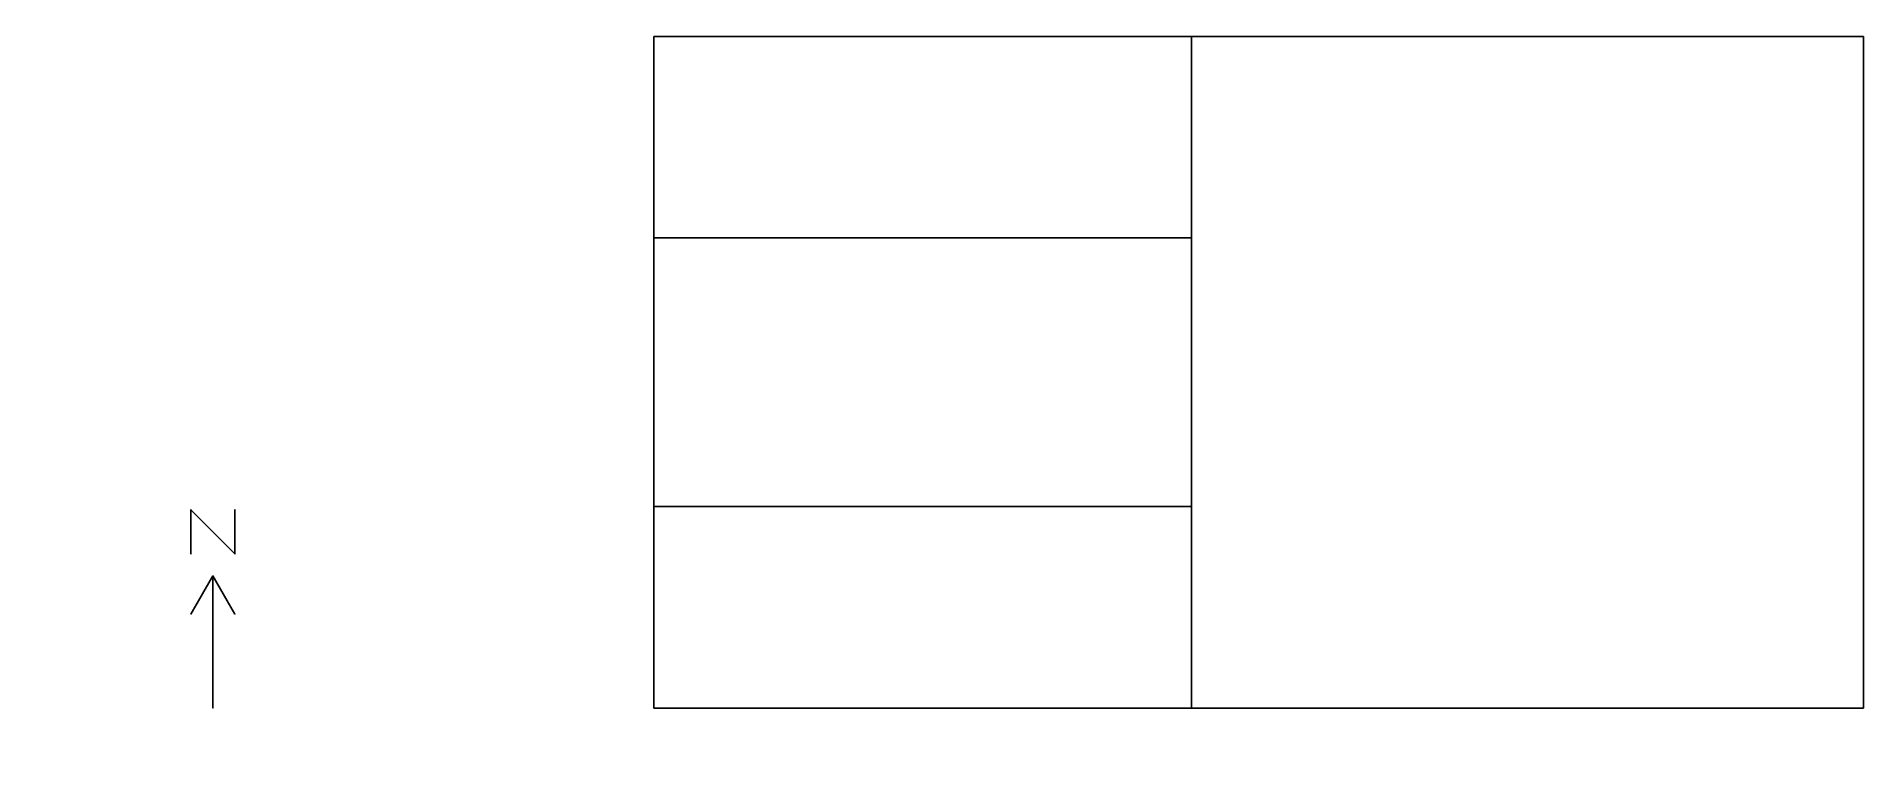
# Model space of a CAD drawing. Header units: metres. Extents: x -12.4 to 29, y -5.1 to 11.2.
import ezdxf

# ---------------------------------------------------------------- set-up
doc = ezdxf.new("R2010")
doc.units = ezdxf.units.M

msp = doc.modelspace()

# ---------------------------------------------------------------- linework, layer by layer
at = {"layer": '1', "color": 3}
for points in [[(-8.93974, 0.48078, 0.1), (-8.93974, 0.48078), (-8.93974, -0.51922), (-8.93974, -0.51922, 0.1)], [(-8.93974, 0.48078, 0.1), (-8.93974, 0.48078), (-7.93973, -0.51922), (-7.93973, -0.51922, 0.1)], [(-7.93973, 0.48078, 0.1), (-7.93973, 0.48078), (-7.93973, -0.51922), (-7.93973, -0.51922, 0.1)], [(-8.43974, -1.01922, 0.1), (-8.43974, -1.01922), (-8.93974, -1.88524), (-8.93974, -1.88524, 0.1)], [(-8.43974, -1.01922, 0.1), (-8.43974, -1.01922), (-8.43974, -4.01922), (-8.43974, -4.01922, 0.1)], [(-8.43974, -1.01922, 0.1), (-8.43974, -1.01922), (-7.93973, -1.88524), (-7.93973, -1.88524, 0.1)]]:
    msp.add_3dface(points, dxfattribs=at)
at = {"layer": 'AIM0015_AIM0033', "color": 43}
for points in [[(13.75226, 11.22078), (1.56027, 11.22078), (1.56027, 11.22078, 3.9624), (13.75226, 11.22078, 3.9624)], [(1.56027, 11.22078), (1.56027, 0.55278), (1.56027, 0.55278, 3.962)], [(1.56027, 11.22078), (1.56027, 0.55278, 3.962), (1.56027, 6.64878, 3.962)], [(1.56027, 11.22078), (1.56027, 6.64878, 3.962), (1.56027, 11.22078, 3.9624)], [(13.75226, 0.55278, 3.962), (13.75226, 0.55278), (13.75226, 11.22078)], [(13.75226, 11.22078), (13.75226, 11.22078, 3.9624), (13.75226, 6.64878, 3.9624)], [(13.75226, 0.55278, 3.962), (13.75226, 11.22078), (13.75226, 6.64878, 3.9624)], [(1.56027, 6.64878, 3.9624), (13.75226, 6.64878, 3.962), (13.75226, 6.64878, 3.9624)], [(1.56027, 0.55278, 3.962), (1.56027, 0.55278), (13.75226, 0.55278), (13.75226, 0.55278, 3.962)]]:
    msp.add_3dface(points, dxfattribs=at)
at = {"layer": 'AIM0015_AIM0033', "color": 15}
for points in [[(13.75226, 11.22078, 3.9624), (1.56027, 11.22078, 3.9624), (1.56027, 6.64878, 3.9624), (13.75226, 6.64878, 3.9624)], [(1.56027, 6.64878, 3.962), (1.56027, 0.55278, 3.962), (13.75226, 0.55278, 3.962), (13.75226, 6.64878, 3.962)]]:
    msp.add_3dface(points, dxfattribs=at)
at = {"layer": 'AIM0015_AIM0033', "color": 143}
for points in [[(6.47407, 11.22078, 1.4024), (2.24647, 11.22078, 1.4024), (2.24647, 11.22078, 3.9024), (6.47407, 11.22078, 3.9024)], [(12.76606, 11.22078, 1.4024), (8.53847, 11.22078, 1.4024), (8.53847, 11.22078, 3.9024), (12.76606, 11.22078, 3.9024)], [(1.56027, 10.53058, 1.4024), (1.56027, 7.31098, 1.4024), (1.56027, 7.31098, 3.9024), (1.56027, 10.53058, 3.9024)], [(1.56027, 5.26258, 1.4024), (1.56027, 2.04298, 1.4024), (1.56027, 2.04298, 3.9024), (1.56027, 5.26258, 3.9024)]]:
    msp.add_3dface(points, dxfattribs=at)
at = {"layer": 'AIM0015_AIM0075', "color": 43}
for points in [[(1.56027, 0.55278), (1.56027, 0.55278, 3.962), (13.75226, 0.55278, 3.962), (13.75226, 0.55278)], [(1.56027, 0.55278), (1.56027, -4.01922), (1.56027, -4.01922, 3.962), (1.56027, 0.55278, 3.962)], [(13.75226, -4.01922, 3.962), (13.75226, -4.01922), (13.75226, 0.55278), (13.75226, 0.55278, 3.962)], [(1.56027, -4.01922, 3.962), (1.56027, -4.01922), (13.75226, -4.01922), (13.75226, -4.01922, 3.962)]]:
    msp.add_3dface(points, dxfattribs=at)
at = {"layer": 'AIM0015_AIM0075', "color": 15}
msp.add_3dface([(1.56027, 0.55278, 3.962), (1.56027, -4.01922, 3.962), (13.75226, -4.01922, 3.962), (13.75226, 0.55278, 3.962)], dxfattribs=at)
at = {"layer": 'AIM0015_AIM0075', "color": 143}
for points in [[(1.56027, -0.12342, 1.4024), (1.56027, -3.34302, 1.4024), (1.56027, -3.34302, 3.9024), (1.56027, -0.12342, 3.9024)], [(2.24647, -4.01922, 3.9024), (2.24647, -4.01922, 1.4024), (6.47407, -4.01922, 1.4024), (6.47407, -4.01922, 3.9024)], [(8.53847, -4.01922, 3.9024), (8.53847, -4.01922, 1.4024), (12.76606, -4.01922, 1.4024), (12.76606, -4.01922, 3.9024)]]:
    msp.add_3dface(points, dxfattribs=at)
at = {"layer": 'AIM0015_AIM0117', "color": 43}
for points in [[(13.75226, 0.55278), (13.75226, 6.64878, 3.962), (13.75226, 11.22078, 3.9624)], [(13.75226, 0.55278), (13.75226, 11.22078, 3.9624), (13.75226, 11.22078)], [(28.99226, 11.22078), (13.75226, 11.22078), (13.75226, 11.22078, 3.9624), (28.99226, 11.22078, 3.9624)], [(28.99226, 11.22078, 3.9624), (13.75226, 11.22078, 3.9624), (13.75226, 11.22078, 8.4398), (28.99226, 11.22078, 8.4398)], [(13.75226, 11.14458, 7.9248), (13.75226, 6.64878, 8.4398), (13.75226, 11.22078, 8.4398)], [(13.75226, 11.14458, 7.9248), (13.75226, 11.22078, 8.4398), (13.75226, 11.22078, 3.9624)], [(13.75226, 11.14458, 7.9248), (13.75226, 11.22078, 3.9624), (13.75226, 11.14458, 3.9624)], [(28.99226, -4.01922, 3.9624), (28.99226, -4.01922), (28.99226, 11.22078)], [(28.99226, 11.22078, 8.4398), (28.99226, -4.01922, 8.4398), (28.99226, -4.01922, 7.9248)], [(28.99226, 11.22078, 8.4398), (28.99226, -4.01922, 7.9248), (28.99226, 11.14458, 7.9248)], [(28.99226, 11.22078), (28.99226, 11.22078, 8.4398), (28.99226, 11.14458, 7.9248)], [(28.99226, 11.22078), (28.99226, 11.14458, 7.9248), (28.99226, 11.14458, 3.9624)], [(28.99226, -4.01922, 3.9624), (28.99226, 11.22078), (28.99226, 11.14458, 3.9624)], [(13.75226, 11.14458, 7.9248), (13.75226, 6.64878, 7.9248), (13.75226, 6.64878, 8.4398)], [(13.75226, 11.14458, 3.9624), (13.75226, 6.64878, 3.9624), (13.75226, 6.64878, 7.9248), (13.75226, 11.14458, 7.9248)], [(28.99226, -4.01922, 7.9248), (28.99226, -4.01922, 3.9624), (28.99226, 11.14458, 3.9624), (28.99226, 11.14458, 7.9248)], [(13.75226, 0.55278), (13.75226, 0.55278, 3.962), (13.75226, 6.64878, 3.962)], [(13.75226, -4.01922, 8.4398), (13.75226, 6.64878, 8.4398), (13.75226, 6.64878, 7.9248)], [(13.75226, -4.01922, 8.4398), (13.75226, 6.64878, 7.9248), (13.75226, -3.94302, 7.9248)], [(13.75226, 6.64878, 3.962), (13.75226, -4.01922, 3.962), (13.75226, -3.94302, 3.9624)], [(13.75226, 6.64878, 3.9624), (13.75226, -3.94302, 3.9624), (13.75226, -3.94302, 7.9248), (13.75226, 6.64878, 7.9248)], [(13.75226, -4.01922), (13.75226, -4.01922, 3.962), (13.75226, 0.55278, 3.962), (13.75226, 0.55278)], [(13.75226, -4.01922, 3.962), (13.75226, -4.01922, 8.4398), (13.75226, -3.94302, 7.9248)], [(13.75226, -4.01922, 3.962), (13.75226, -3.94302, 7.9248), (13.75226, -3.94302, 3.9624)], [(13.75226, -4.01922, 3.9624), (13.75226, -4.01922), (28.99226, -4.01922)], [(28.99226, -4.01922, 8.4398), (13.75226, -4.01922, 8.4398), (13.75226, -4.01922, 7.9248)], [(28.99226, -4.01922, 8.4398), (13.75226, -4.01922, 7.9248), (28.91607, -4.01922, 7.9248)], [(13.75226, -4.01922, 3.9624), (28.99226, -4.01922), (28.91607, -4.01922, 3.9624)], [(13.75226, -4.01922, 7.9248), (13.75226, -4.01922, 3.9624), (28.91607, -4.01922, 3.9624), (28.91607, -4.01922, 7.9248)], [(28.99226, -4.01922), (28.99226, -4.01922, 8.4398), (28.91607, -4.01922, 7.9248)], [(28.99226, -4.01922), (28.91607, -4.01922, 7.9248), (28.91607, -4.01922, 3.9624)]]:
    msp.add_3dface(points, dxfattribs=at)
at = {"layer": 'AIM0015_AIM0117', "color": 15}
msp.add_3dface([(13.75226, 11.22078, 8.4398), (13.75226, -4.01922, 8.4398), (28.99226, -4.01922, 8.4398), (28.99226, 11.22078, 8.4398)], dxfattribs=at)
at = {"layer": 'AIM0015_AIM0117', "color": 143}
for points in [[(20.26607, 11.22078, 1.4024), (16.03847, 11.22078, 1.4024), (16.03847, 11.22078, 3.9024), (20.26607, 11.22078, 3.9024)], [(20.26607, 11.22078, 5.3648), (16.03847, 11.22078, 5.3648), (16.03847, 11.22078, 7.8648), (20.26607, 11.22078, 7.8648)], [(27.70606, 11.22078, 1.4024), (23.47846, 11.22078, 1.4024), (23.47846, 11.22078, 3.9024), (27.70606, 11.22078, 3.9024)], [(27.70606, 11.22078, 5.3648), (23.47846, 11.22078, 5.3648), (23.47846, 11.22078, 7.8648), (27.70606, 11.22078, 7.8648)], [(28.99226, 7.32498, 7.8648), (28.99226, 7.32498, 5.3648), (28.99226, 10.54458, 5.3648), (28.99226, 10.54458, 7.8648)], [(28.99226, 7.31098, 3.9024), (28.99226, 7.31098, 1.4024), (28.99226, 10.53058, 1.4024), (28.99226, 10.53058, 3.9024)], [(28.99226, 1.94298, 3.9024), (28.99226, 1.94298, 1.4024), (28.99226, 5.16258, 1.4024), (28.99226, 5.16258, 3.9024)], [(28.99226, 1.94298, 7.8648), (28.99226, 1.94298, 5.3648), (28.99226, 5.16258, 5.3648), (28.99226, 5.16258, 7.8648)], [(28.99226, -3.34302, 3.9024), (28.99226, -3.34302, 1.4024), (28.99226, -0.12342, 1.4024), (28.99226, -0.12342, 3.9024)], [(28.99226, -3.34302, 7.8648), (28.99226, -3.34302, 5.3648), (28.99226, -0.12342, 5.3648), (28.99226, -0.12342, 7.8648)], [(16.03847, -4.01922, 3.9024), (16.03847, -4.01922, 1.4024), (20.26607, -4.01922, 1.4024), (20.26607, -4.01922, 3.9024)], [(16.03847, -4.01922, 7.8648), (16.03847, -4.01922, 5.3648), (20.26607, -4.01922, 5.3648), (20.26607, -4.01922, 7.8648)], [(23.47846, -4.01922, 3.9024), (23.47846, -4.01922, 1.4024), (27.70606, -4.01922, 1.4024), (27.70606, -4.01922, 3.9024)], [(23.47846, -4.01922, 7.8648), (23.47846, -4.01922, 5.3648), (27.70606, -4.01922, 5.3648), (27.70606, -4.01922, 7.8648)]]:
    msp.add_3dface(points, dxfattribs=at)
at = {"layer": 'AIM0024_AIM0164', "color": 43}
for points in [[(13.75226, 11.22078, 3.9624), (1.56027, 11.22078, 3.9624), (1.56027, 11.22078, 8.4398), (13.75226, 11.22078, 8.4398)], [(1.56027, 11.22078, 3.9624), (1.56027, 6.64878, 3.9624), (1.56027, 6.64878, 8.4398), (1.56027, 11.22078, 8.4398)], [(13.75226, 6.64878, 7.9248), (13.75226, 11.14458, 7.9248), (13.75226, 11.14458, 3.9624)], [(13.75226, 6.64878, 3.9624), (13.75226, 11.14458, 3.9624), (13.75226, 11.14458, 7.9248), (13.75226, 6.64878, 7.9248)], [(1.56027, 6.64878, 8.4398), (1.56027, 6.64878, 3.9624), (13.75226, 6.64878, 3.9624), (13.75226, 6.64878, 8.4398)]]:
    msp.add_3dface(points, dxfattribs=at)
at = {"layer": 'AIM0024_AIM0164', "color": 15}
for points in [[(1.56027, 6.64878, 3.9624), (13.75226, 6.64878, 3.9624), (13.75226, 11.22078, 3.9624), (1.56027, 11.22078, 3.9624)], [(1.56027, 11.22078, 8.4398), (1.56027, 6.64878, 8.4398), (13.75226, 6.64878, 8.4398), (13.75226, 11.22078, 8.4398)]]:
    msp.add_3dface(points, dxfattribs=at)
at = {"layer": 'AIM0024_AIM0164', "color": 143}
for points in [[(6.47407, 11.22078, 5.3648), (2.24647, 11.22078, 5.3648), (2.24647, 11.22078, 7.8648), (6.47407, 11.22078, 7.8648)], [(12.76606, 11.22078, 5.3648), (8.53847, 11.22078, 5.3648), (8.53847, 11.22078, 7.8648), (12.76606, 11.22078, 7.8648)], [(1.56027, 10.53058, 5.3648), (1.56027, 7.31098, 5.3648), (1.56027, 7.31098, 7.8648), (1.56027, 10.53058, 7.8648)]]:
    msp.add_3dface(points, dxfattribs=at)
at = {"layer": 'AIM0024_AIM0206', "color": 43}
for points in [[(1.56027, 6.64878, 3.962), (13.75226, 6.64878, 3.9624), (13.75226, 6.64878, 3.962)], [(1.56027, 6.64878, 3.9624), (1.56027, 6.64878, 8.4398), (13.75226, 6.64878, 8.4398), (13.75226, 6.64878, 3.9624)], [(1.56027, 6.64878, 3.962), (1.56027, -4.01922, 3.962), (1.56027, -4.01922, 8.4398), (1.56027, 6.64878, 8.4398)], [(13.75226, -4.01922, 3.962), (13.75226, 6.64878, 3.962), (13.75226, -3.94302, 3.9624)], [(13.75226, -3.94302, 7.9248), (13.75226, 6.64878, 7.9248), (13.75226, 6.64878, 8.4398)], [(13.75226, -3.94302, 7.9248), (13.75226, 6.64878, 8.4398), (13.75226, -4.01922, 8.4398)], [(13.75226, -3.94302, 3.9624), (13.75226, 6.64878, 3.9624), (13.75226, 6.64878, 7.9248), (13.75226, -3.94302, 7.9248)], [(1.56027, -4.01922, 8.4398), (1.56027, -4.01922, 3.962), (13.75226, -4.01922, 3.962), (13.75226, -4.01922, 8.4398)], [(13.75226, -4.01922, 3.962), (13.75226, -3.94302, 3.9624), (13.75226, -3.94302, 7.9248)], [(13.75226, -4.01922, 3.962), (13.75226, -3.94302, 7.9248), (13.75226, -4.01922, 8.4398)]]:
    msp.add_3dface(points, dxfattribs=at)
at = {"layer": 'AIM0024_AIM0206', "color": 15}
for points in [[(13.75226, 0.55278, 3.962), (13.75226, 6.64878, 3.962), (1.56027, 6.64878, 3.962), (1.56027, 0.55278, 3.962)], [(1.56027, 6.64878, 8.4398), (1.56027, -4.01922, 8.4398), (13.75226, -4.01922, 8.4398), (13.75226, 6.64878, 8.4398)], [(13.75226, -4.01922, 3.962), (13.75226, 0.55278, 3.962), (1.56027, 0.55278, 3.962), (1.56027, -4.01922, 3.962)]]:
    msp.add_3dface(points, dxfattribs=at)
at = {"layer": 'AIM0024_AIM0206', "color": 143}
for points in [[(1.56027, 5.26258, 5.3648), (1.56027, 2.04298, 5.3648), (1.56027, 2.04298, 7.8648), (1.56027, 5.26258, 7.8648)], [(1.56027, -0.12342, 5.3648), (1.56027, -3.34302, 5.3648), (1.56027, -3.34302, 7.8648), (1.56027, -0.12342, 7.8648)], [(2.24647, -4.01922, 7.8648), (2.24647, -4.01922, 5.3648), (6.47407, -4.01922, 5.3648), (6.47407, -4.01922, 7.8648)], [(8.53847, -4.01922, 7.8648), (8.53847, -4.01922, 5.3648), (12.76606, -4.01922, 5.3648), (12.76606, -4.01922, 7.8648)]]:
    msp.add_3dface(points, dxfattribs=at)

doc.saveas('drawing.dxf')
